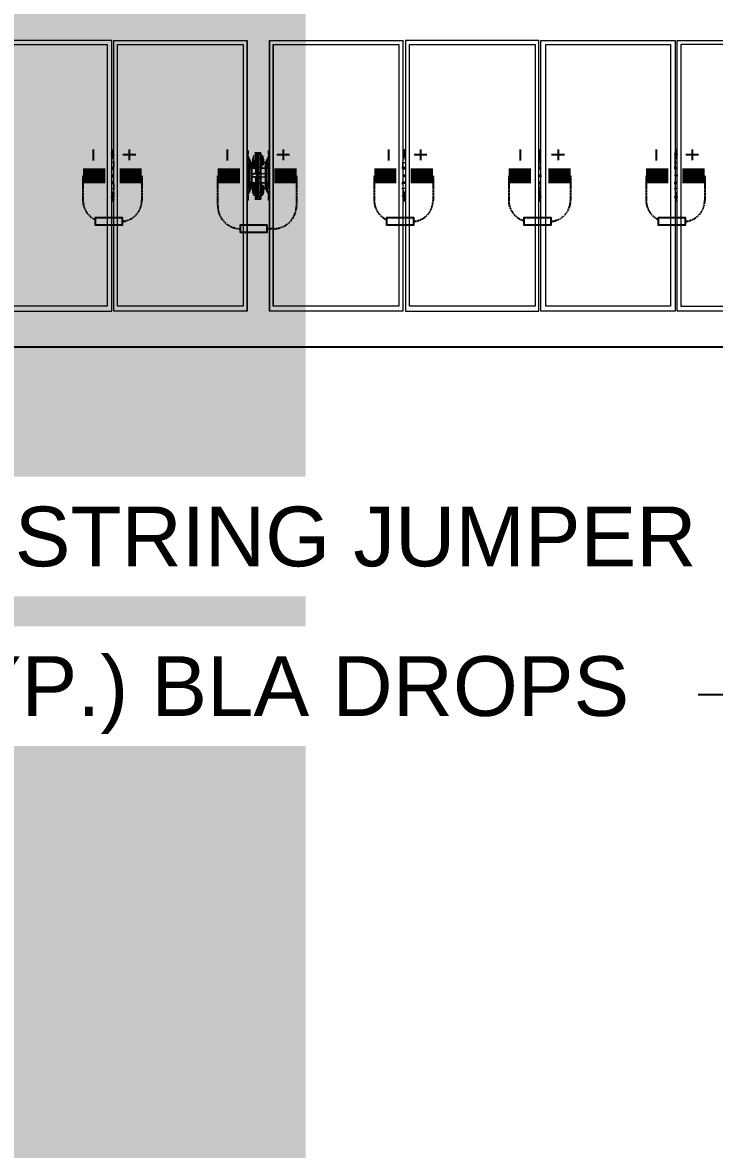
# Model space of a CAD drawing. Header units: feet. Extents: x -327 to 55127, y -2634 to 4121.
# Drawn here: x 406.2 to 637.8, y 2257.4 to 2634.7 of the extents above; entities that cross this region are included whole.
import ezdxf
from ezdxf import colors
from ezdxf.entities.mleader import LeaderData, LeaderLine
from ezdxf.enums import TextEntityAlignment as Align
from ezdxf.lldxf.tags import DXFTag
from ezdxf.math import Vec2, Vec3

# ---------------------------------------------------------------- set-up
doc = ezdxf.new("R2018")
doc.units = ezdxf.units.FT
doc.header["$MEASUREMENT"] = 0
doc.linetypes.add('HIDDEN', pattern=[0.375, 0.25, -0.125])
for name, color, linetype in [('E-DC HARNESS-POS', 10, 'DC HARNESS CABLE'), ('E-HARN-COMP', 8, 'Continuous'), ('E-TRNK-CABL-NEG', 6, 'HIDDEN'), ('E-TRUNK-CABLE-POS', 6, 'HIDDEN'), ('G-ANNO-TEXT', 1, 'Continuous'), ('Polarity-Text', 7, 'Continuous')]:
    doc.layers.add(name, color=color, linetype=linetype)
doc.styles.add('NEI-A', font='arial.ttf')
doc.styles.get("Standard").update_dxf_attribs({"font": 'arial.ttf'})
tags = doc.linetypes.add('DC HARNESS CABLE', pattern='A,0.5,-0.2,["DH",Standard,S=0.1,R=0,X=-0.1,Y=-0.05],-0.2', length=0.9).pattern_tags.tags
tags[6] = DXFTag(74, 10)

# ---------------------------------------------------------------- blocks, each defined once
blk = doc.blocks.new('A$Cc93f9aa1')
at = {"lineweight": 5}
for points in [[(10.6362, 0), (10.4062, 0), (10.4062, 0.4666), (10.6362, 0.4666)], [(10.6396, 0), (10.6396, 0.4666), (10.8712, 0.4666), (10.8712, 0)], [(10.8746, 0.4666), (10.8746, 0), (11.1045, 0), (11.1045, 0.4666)], [(11.3395, 0), (11.1095, 0), (11.1095, 0.4666), (11.3395, 0.4666)], [(11.6079, 0), (11.3779, 0), (11.3779, 0.4666), (11.6079, 0.4666)], [(11.8429, 0.4666), (11.6112, 0.4666), (11.6112, 0), (11.8429, 0)], [(10.6296, 0.4583), (10.4129, 0.4583), (10.4129, 0.0067), (10.6296, 0.0067)], [(10.6479, 0.0067), (10.6479, 0.4583), (10.8629, 0.4583), (10.8629, 0.0067)], [(10.8812, 0.4583), (11.0979, 0.4583), (11.0979, 0.0067), (10.8812, 0.0067)], [(11.1162, 0.0067), (11.1162, 0.4583), (11.3329, 0.4583), (11.3329, 0.0067)], [(11.3845, 0.4583), (11.6012, 0.4583), (11.6012, 0.0067), (11.3845, 0.0067)], [(11.6195, 0.4583), (11.8345, 0.4583), (11.8345, 0.0067), (11.6195, 0.0067)], [(11.3412, 0.2667), (11.3412, 0.27), (11.3412, 0.275), (11.3395, 0.275), (11.3412, 0.275), (11.3412, 0.27)], [(11.3645, 0.2733), (11.3629, 0.2733), (11.3612, 0.2733), (11.3545, 0.2733), (11.3562, 0.2733), (11.3612, 0.2733), (11.3629, 0.2733)], [(11.3562, 0.2733), (11.3545, 0.2733)], [(11.3762, 0.27), (11.3762, 0.2667), (11.3762, 0.27), (11.3762, 0.275), (11.3779, 0.275), (11.3762, 0.275)], [(11.3395, 0.2517), (11.3395, 0.25), (11.3412, 0.25), (11.3412, 0.2517), (11.3445, 0.2517), (11.3445, 0.2533), (11.3445, 0.255), (11.3462, 0.255), (11.3412, 0.265), (11.3462, 0.255), (11.3445, 0.255), (11.3412, 0.255), (11.3412, 0.2517), (11.3445, 0.2517), (11.3445, 0.2533), (11.3445, 0.255), (11.3412, 0.255), (11.3412, 0.2517)], [(11.3479, 0.255), (11.3462, 0.255), (11.3445, 0.255), (11.3445, 0.2533), (11.3445, 0.255), (11.3462, 0.255)], [(11.3445, 0.2517), (11.3462, 0.2517), (11.3462, 0.215), (11.3445, 0.215), (11.3462, 0.215), (11.3462, 0.2517), (11.3445, 0.2517), (11.3462, 0.2517), (11.3462, 0.255), (11.3462, 0.2517)], [(11.3545, 0.2667), (11.3529, 0.2667), (11.3512, 0.2667), (11.3512, 0.2583), (11.3529, 0.2583), (11.3529, 0.2667)], [(11.3529, 0.2667), (11.3529, 0.2583), (11.3529, 0.255), (11.3529, 0.25), (11.3512, 0.25), (11.3512, 0.2567), (11.3512, 0.255), (11.3529, 0.255), (11.3512, 0.255), (11.3512, 0.2567), (11.3512, 0.2583), (11.3512, 0.2567), (11.3512, 0.2517), (11.3512, 0.25), (11.3529, 0.25), (11.3529, 0.255), (11.3529, 0.2583), (11.3512, 0.2583), (11.3512, 0.2667)], [(11.3579, 0.2683), (11.3579, 0.2467), (11.3545, 0.2467), (11.3545, 0.2683)], [(11.3579, 0.27), (11.3562, 0.27)], [(11.3579, 0.27), (11.3562, 0.27)], [(11.3645, 0.2617), (11.3629, 0.2617), (11.3612, 0.2617), (11.3629, 0.2617)], [(11.3645, 0.2683), (11.3629, 0.2683)], [(11.3629, 0.2383), (11.3629, 0.2617), (11.3629, 0.2383), (11.3629, 0.2367), (11.3629, 0.235), (11.3629, 0.2367), (11.3629, 0.2383), (11.3629, 0.235), (11.3645, 0.235), (11.3629, 0.235), (11.3645, 0.235), (11.3629, 0.235), (11.3645, 0.235), (11.3629, 0.235)], [(11.3662, 0.2567), (11.3662, 0.25), (11.3645, 0.25), (11.3629, 0.255), (11.3662, 0.255), (11.3662, 0.2567), (11.3662, 0.2583)], [(11.3645, 0.255), (11.3645, 0.2583)], [(11.3679, 0.25), (11.3679, 0.26), (11.3679, 0.25), (11.3695, 0.25)], [(10.6379, 0.235), (10.6379, 0.2333), (10.6396, 0.2333), (10.6396, 0.2317), (10.6379, 0.2317), (10.6362, 0.2317), (10.6362, 0.2333)], [(10.8729, 0.235), (10.8729, 0.2333), (10.8746, 0.2333), (10.8746, 0.2317), (10.8729, 0.2317), (10.8712, 0.2317), (10.8712, 0.2333), (10.8712, 0.235)], [(11.1062, 0.235), (11.1079, 0.235), (11.1079, 0.2317), (11.1045, 0.2317), (11.1045, 0.2333), (11.1062, 0.2333)], [(11.3412, 0.21), (11.3412, 0.2133), (11.3412, 0.215), (11.3395, 0.215), (11.3395, 0.25), (11.3395, 0.215), (11.3412, 0.215), (11.3412, 0.2133), (11.3412, 0.21), (11.3445, 0.21), (11.3462, 0.21), (11.3412, 0.2), (11.3462, 0.21), (11.3445, 0.21), (11.3445, 0.2117), (11.3445, 0.21)], [(11.3412, 0.245), (11.3395, 0.245)], [(11.3412, 0.235), (11.3395, 0.235)], [(11.3412, 0.235), (11.3395, 0.235)], [(11.3412, 0.2467), (11.3429, 0.245), (11.3445, 0.245), (11.3445, 0.2483), (11.3429, 0.2483), (11.3412, 0.2483)], [(11.3429, 0.2483), (11.3412, 0.2467), (11.3429, 0.245), (11.3445, 0.2467)], [(11.3429, 0.2483), (11.3412, 0.2483), (11.3412, 0.2467), (11.3412, 0.245), (11.3429, 0.245), (11.3445, 0.245), (11.3445, 0.2467), (11.3445, 0.2483)], [(11.3412, 0.2467), (11.3412, 0.2483), (11.3429, 0.2483), (11.3445, 0.2483), (11.3445, 0.245), (11.3429, 0.245)], [(11.3429, 0.2483), (11.3412, 0.2467), (11.3429, 0.245), (11.3445, 0.2467)], [(11.3445, 0.2467), (11.3429, 0.2467)], [(11.3445, 0.2467), (11.3429, 0.2467)], [(11.3462, 0.245), (11.3545, 0.245)], [(11.3545, 0.2483), (11.3529, 0.2483)], [(11.3629, 0.245), (11.3695, 0.245)], [(11.3645, 0.2367), (11.3629, 0.2367)], [(11.3662, 0.25), (11.3645, 0.2483)], [(11.3695, 0.2467), (11.3662, 0.2467), (11.3645, 0.245), (11.3662, 0.2467)], [(11.3729, 0.2483), (11.3712, 0.2467), (11.3729, 0.245), (11.3745, 0.2467)], [(11.3729, 0.2483), (11.3712, 0.2467), (11.3729, 0.245), (11.3745, 0.2467)], [(11.3745, 0.2467), (11.3729, 0.2467)], [(11.3745, 0.2467), (11.3729, 0.2467)], [(11.3745, 0.2467), (11.3729, 0.2467)], [(11.3745, 0.2467), (11.3729, 0.2467)], [(11.3762, 0.245), (11.3779, 0.245)], [(11.3779, 0.235), (11.3762, 0.235)], [(11.3762, 0.235), (11.3779, 0.235)], [(11.6095, 0.235), (11.6095, 0.2333), (11.6079, 0.2333), (11.6079, 0.2317), (11.6095, 0.2317), (11.6112, 0.2317), (11.6112, 0.2333), (11.6112, 0.235)], [(11.3412, 0.23), (11.3395, 0.23)], [(11.3412, 0.23), (11.3395, 0.23)], [(11.3412, 0.2183), (11.3412, 0.22), (11.3395, 0.22), (11.3412, 0.22), (11.3429, 0.22), (11.3412, 0.22), (11.3412, 0.2183), (11.3412, 0.2167), (11.3429, 0.2167), (11.3445, 0.2167), (11.3445, 0.2183), (11.3445, 0.2167), (11.3429, 0.2167)], [(11.3445, 0.2183), (11.3445, 0.22), (11.3429, 0.22), (11.3412, 0.22), (11.3412, 0.2183), (11.3429, 0.2167), (11.3445, 0.2167)], [(11.3429, 0.22), (11.3412, 0.22), (11.3412, 0.2183), (11.3412, 0.2167), (11.3429, 0.2167), (11.3445, 0.2167), (11.3445, 0.2183), (11.3445, 0.22)], [(11.3429, 0.22), (11.3412, 0.2183), (11.3429, 0.2167), (11.3445, 0.2183)], [(11.3429, 0.22), (11.3412, 0.2183), (11.3429, 0.2167), (11.3445, 0.2183)], [(11.3445, 0.2183), (11.3429, 0.2183)], [(11.3545, 0.22), (11.3462, 0.22)], [(11.3495, 0.215), (11.3495, 0.205), (11.3495, 0.215), (11.3495, 0.2133), (11.3495, 0.215), (11.3495, 0.205), (11.3512, 0.1983), (11.3495, 0.205)], [(11.3512, 0.215), (11.3529, 0.2167), (11.3512, 0.215), (11.3529, 0.2167), (11.3529, 0.215), (11.3529, 0.2167), (11.3512, 0.215), (11.3529, 0.2167), (11.3545, 0.2167), (11.3529, 0.2167), (11.3545, 0.2167), (11.3529, 0.2167)], [(11.3512, 0.2133), (11.3512, 0.215), (11.3529, 0.215), (11.3529, 0.2117), (11.3529, 0.21), (11.3512, 0.21), (11.3512, 0.2083), (11.3512, 0.215), (11.3529, 0.215), (11.3529, 0.2117), (11.3529, 0.21), (11.3512, 0.21), (11.3512, 0.2083), (11.3512, 0.2067), (11.3529, 0.2067), (11.3529, 0.1983), (11.3545, 0.1983), (11.3529, 0.1983), (11.3512, 0.1983), (11.3512, 0.2067), (11.3512, 0.2083)], [(11.3545, 0.23), (11.3562, 0.23), (11.3545, 0.23), (11.3562, 0.23), (11.3545, 0.23), (11.3562, 0.23), (11.3545, 0.23), (11.3545, 0.2267)], [(11.3562, 0.23), (11.3545, 0.23)], [(11.3629, 0.2267), (11.3629, 0.23)], [(11.3695, 0.22), (11.3629, 0.22)], [(11.3662, 0.2083), (11.3662, 0.215), (11.3645, 0.215), (11.3629, 0.2117), (11.3645, 0.21), (11.3662, 0.21), (11.3662, 0.2083), (11.3662, 0.2067), (11.3662, 0.1983), (11.3629, 0.1983), (11.3629, 0.2067), (11.3662, 0.2067), (11.3662, 0.2083), (11.3662, 0.21), (11.3645, 0.21), (11.3629, 0.2117), (11.3645, 0.215), (11.3645, 0.2167), (11.3662, 0.2167), (11.3645, 0.2167), (11.3662, 0.215), (11.3662, 0.2133), (11.3662, 0.215), (11.3645, 0.215), (11.3645, 0.2167), (11.3662, 0.2167), (11.3645, 0.2167), (11.3629, 0.2167), (11.3695, 0.2167), (11.3629, 0.2167), (11.3645, 0.2167), (11.3662, 0.215), (11.3645, 0.2167), (11.3662, 0.215), (11.3645, 0.2167), (11.3662, 0.215), (11.3679, 0.215), (11.3679, 0.205), (11.3662, 0.1983), (11.3679, 0.205), (11.3679, 0.215), (11.3662, 0.215), (11.3662, 0.2133)], [(11.3662, 0.2183), (11.3645, 0.22), (11.3662, 0.2183), (11.3695, 0.2183)], [(11.3679, 0.215), (11.3679, 0.205), (11.3679, 0.215), (11.3695, 0.215)], [(11.3729, 0.22), (11.3712, 0.2183), (11.3729, 0.2167), (11.3745, 0.2183)], [(11.3729, 0.2167), (11.3745, 0.2167), (11.3745, 0.2183), (11.3745, 0.22), (11.3729, 0.22), (11.3712, 0.22), (11.3712, 0.2183), (11.3712, 0.2167)], [(11.3729, 0.22), (11.3712, 0.2183), (11.3729, 0.2167), (11.3745, 0.2183)], [(11.3745, 0.2183), (11.3729, 0.2183)], [(11.3745, 0.2183), (11.3729, 0.2183)], [(11.3745, 0.2183), (11.3729, 0.2183)], [(11.3745, 0.2183), (11.3729, 0.2183)], [(11.3762, 0.23), (11.3779, 0.23)], [(11.3779, 0.23), (11.3762, 0.23)], [(11.3779, 0.22), (11.3762, 0.22)], [(11.3395, 0.19), (11.3412, 0.19), (11.3412, 0.195), (11.3412, 0.19)], [(11.3412, 0.1967), (11.3412, 0.1983)], [(11.3479, 0.21), (11.3462, 0.21), (11.3462, 0.2117), (11.3445, 0.2117), (11.3462, 0.2117), (11.3462, 0.21), (11.3462, 0.2133), (11.3445, 0.2133), (11.3462, 0.2133), (11.3462, 0.21)], [(11.3512, 0.1983), (11.3512, 0.2067), (11.3529, 0.2067), (11.3529, 0.1983)], [(11.3529, 0.21), (11.3529, 0.2067)], [(11.3562, 0.2033), (11.3545, 0.2033)], [(11.3595, 0.1967), (11.3579, 0.1967)], [(11.3612, 0.195), (11.3595, 0.195), (11.3612, 0.195), (11.3629, 0.1933), (11.3645, 0.1933), (11.3629, 0.1933), (11.3612, 0.195), (11.3595, 0.195), (11.3612, 0.195), (11.3595, 0.195), (11.3612, 0.195), (11.3612, 0.1967)], [(11.3612, 0.195), (11.3595, 0.195)], [(11.3645, 0.2033), (11.3629, 0.2033), (11.3612, 0.2033), (11.3629, 0.2033)], [(11.3629, 0.195), (11.3629, 0.1933), (11.3612, 0.195), (11.3629, 0.195), (11.3645, 0.195)], [(11.3662, 0.1983), (11.3629, 0.1983), (11.3629, 0.2067), (11.3662, 0.2067)], [(11.3645, 0.1983), (11.3629, 0.1983)], [(11.3629, 0.1967), (11.3629, 0.195)], [(11.3645, 0.2067), (11.3645, 0.21)], [(11.3729, 0.21), (11.3712, 0.21), (11.3712, 0.2117), (11.3729, 0.2117), (11.3712, 0.2117), (11.3712, 0.21)], [(11.3762, 0.1983), (11.3762, 0.1967)], [(11.3779, 0.19), (11.3762, 0.19), (11.3762, 0.195), (11.3762, 0.19)]]:
    blk.add_lwpolyline(points, close=True, dxfattribs=at)
for points in [[(11.3395, 0), (11.3395, 0.4666)], [(11.3779, 0.4666), (11.3779, 0)], [(11.3329, 0.0067), (11.3329, 0.4583)], [(11.3845, 0.0067), (11.3845, 0.4583)], [(10.6362, 0.2767), (10.6396, 0.2767)], [(10.6379, 0.2733), (10.6379, 0.275), (10.6379, 0.2733)], [(10.6379, 0.27), (10.6379, 0.2733), (10.6396, 0.2717), (10.6396, 0.27), (10.6396, 0.2683)], [(10.6412, 0.255), (10.6396, 0.255), (10.6396, 0.2633), (10.6379, 0.2733)], [(10.8712, 0.2767), (10.8746, 0.2767)], [(10.8712, 0.2733), (10.8712, 0.27)], [(10.8762, 0.255), (10.8746, 0.255), (10.8746, 0.2567), (10.8729, 0.2633), (10.8729, 0.2733), (10.8729, 0.275), (10.8729, 0.2717), (10.8746, 0.27), (10.8746, 0.2683)], [(11.1045, 0.2767), (11.1095, 0.2767)], [(11.1062, 0.27), (11.1062, 0.2733), (11.1062, 0.275), (11.1062, 0.2733), (11.1079, 0.2733), (11.1079, 0.2717), (11.1079, 0.27), (11.1095, 0.2683)], [(11.1112, 0.255), (11.1095, 0.255), (11.1095, 0.2567), (11.1079, 0.2633), (11.1062, 0.2733)], [(11.3612, 0.2717), (11.3629, 0.2717), (11.3612, 0.2717), (11.3629, 0.2717), (11.3645, 0.2717), (11.3629, 0.2717), (11.3612, 0.27), (11.3595, 0.27), (11.3612, 0.27), (11.3595, 0.27), (11.3612, 0.27), (11.3629, 0.27), (11.3645, 0.27), (11.3629, 0.27), (11.3645, 0.27), (11.3629, 0.27), (11.3645, 0.27), (11.3629, 0.27), (11.3645, 0.27), (11.3629, 0.27), (11.3629, 0.2733), (11.3629, 0.2717), (11.3612, 0.27), (11.3612, 0.2683), (11.3595, 0.2683), (11.3595, 0.27), (11.3612, 0.27), (11.3595, 0.27), (11.3612, 0.27), (11.3612, 0.2683), (11.3595, 0.2683), (11.3579, 0.2683), (11.3579, 0.27), (11.3562, 0.27), (11.3545, 0.27), (11.3562, 0.27), (11.3545, 0.27), (11.3545, 0.2617), (11.3545, 0.2383), (11.3545, 0.235), (11.3562, 0.235), (11.3545, 0.235), (11.3462, 0.235), (11.3479, 0.235)], [(11.3579, 0.2717), (11.3562, 0.2717), (11.3545, 0.2717), (11.3545, 0.2733), (11.3545, 0.27), (11.3545, 0.2683), (11.3562, 0.2683), (11.3545, 0.2683), (11.3545, 0.2733), (11.3545, 0.2717), (11.3562, 0.2717)], [(11.3595, 0.27), (11.3612, 0.27), (11.3629, 0.27), (11.3629, 0.2617), (11.3629, 0.27), (11.3629, 0.2733), (11.3629, 0.2717)], [(11.6112, 0.2767), (11.6079, 0.2767)], [(11.6095, 0.255), (11.6079, 0.255), (11.6079, 0.2567), (11.6095, 0.2633), (11.6095, 0.2733), (11.6095, 0.275), (11.6095, 0.2717), (11.6079, 0.27), (11.6079, 0.2683)], [(11.6112, 0.27), (11.6112, 0.2733)], [(10.6412, 0.2467), (10.6396, 0.2467), (10.6396, 0.255)], [(10.8762, 0.2467), (10.8746, 0.2467), (10.8746, 0.255)], [(11.1112, 0.2467), (11.1095, 0.2467), (11.1095, 0.255)], [(11.3412, 0.27), (11.3412, 0.27)], [(11.3412, 0.2667), (11.3412, 0.2667)], [(11.3412, 0.2667), (11.3412, 0.2667)], [(11.3562, 0.2717), (11.3545, 0.2717), (11.3562, 0.27), (11.3545, 0.27), (11.3562, 0.27), (11.3545, 0.27), (11.3545, 0.2617), (11.3562, 0.2617), (11.3545, 0.2617), (11.3562, 0.2617), (11.3545, 0.2617), (11.3545, 0.2383), (11.3545, 0.235), (11.3562, 0.235), (11.3545, 0.235), (11.3545, 0.2367), (11.3545, 0.2383), (11.3545, 0.2367), (11.3545, 0.235), (11.3562, 0.235), (11.3545, 0.235), (11.3462, 0.235), (11.3462, 0.23), (11.3545, 0.23), (11.3545, 0.2267), (11.3545, 0.2033), (11.3545, 0.195), (11.3562, 0.195), (11.3579, 0.195), (11.3562, 0.195), (11.3579, 0.195), (11.3562, 0.195), (11.3579, 0.195), (11.3562, 0.195), (11.3545, 0.1933), (11.3562, 0.1933), (11.3545, 0.1933), (11.3612, 0.1933), (11.3629, 0.1933), (11.3612, 0.1933)], [(11.3595, 0.2183), (11.3579, 0.2183), (11.3579, 0.1983), (11.3579, 0.1967), (11.3595, 0.1967), (11.3612, 0.1967), (11.3612, 0.2183), (11.3612, 0.1967), (11.3595, 0.1967), (11.3595, 0.2183), (11.3579, 0.2183), (11.3545, 0.2183), (11.3545, 0.2467), (11.3529, 0.2467), (11.3529, 0.2483), (11.3545, 0.2483), (11.3529, 0.2483), (11.3529, 0.25), (11.3529, 0.2483), (11.3512, 0.25), (11.3495, 0.25), (11.3495, 0.2617), (11.3512, 0.2667), (11.3495, 0.2617), (11.3495, 0.25), (11.3495, 0.2517), (11.3495, 0.25), (11.3495, 0.26), (11.3495, 0.25)], [(11.3512, 0.26), (11.3512, 0.26)], [(11.3512, 0.26), (11.3512, 0.26)], [(11.3545, 0.2717), (11.3562, 0.27)], [(11.3545, 0.2717), (11.3562, 0.2717)], [(11.3545, 0.27), (11.3545, 0.27)], [(11.3545, 0.27), (11.3545, 0.27)], [(11.3595, 0.2467), (11.3595, 0.2683), (11.3612, 0.2683), (11.3612, 0.2467), (11.3595, 0.2467), (11.3595, 0.2183), (11.3612, 0.2183), (11.3612, 0.2467), (11.3612, 0.2683), (11.3595, 0.2683), (11.3595, 0.2467), (11.3612, 0.2467), (11.3612, 0.2183), (11.3595, 0.2183), (11.3595, 0.2467), (11.3579, 0.2467), (11.3579, 0.2683), (11.3545, 0.2683), (11.3545, 0.2467), (11.3579, 0.2467), (11.3579, 0.2667), (11.3595, 0.2667), (11.3612, 0.2667), (11.3595, 0.2667), (11.3579, 0.2667)], [(11.3562, 0.27), (11.3579, 0.27)], [(11.3562, 0.27), (11.3579, 0.27)], [(11.3562, 0.27), (11.3579, 0.27), (11.3579, 0.2683)], [(11.3579, 0.27), (11.3595, 0.27), (11.3595, 0.2683), (11.3612, 0.2683), (11.3595, 0.2683), (11.3579, 0.2683), (11.3579, 0.2667), (11.3579, 0.2467)], [(11.3579, 0.2683), (11.3595, 0.2683)], [(11.3579, 0.2667), (11.3579, 0.2683)], [(11.3579, 0.2683), (11.3595, 0.2683)], [(11.3579, 0.2683), (11.3595, 0.2683)], [(11.3579, 0.2683), (11.3595, 0.2683)], [(11.3612, 0.27), (11.3612, 0.27)], [(11.3645, 0.2667), (11.3629, 0.2667), (11.3629, 0.2583), (11.3662, 0.2583), (11.3662, 0.2667), (11.3629, 0.2667), (11.3629, 0.2583), (11.3662, 0.2583), (11.3662, 0.2667), (11.3679, 0.2617), (11.3679, 0.25), (11.3662, 0.25), (11.3662, 0.2517), (11.3662, 0.2567), (11.3662, 0.255), (11.3629, 0.255), (11.3645, 0.25), (11.3645, 0.2483), (11.3662, 0.25), (11.3662, 0.2517), (11.3662, 0.25), (11.3645, 0.25), (11.3645, 0.2483), (11.3662, 0.25), (11.3645, 0.2483), (11.3629, 0.2483), (11.3695, 0.2483), (11.3629, 0.2483), (11.3645, 0.2483), (11.3662, 0.2483), (11.3645, 0.2483)], [(11.3662, 0.2483), (11.3645, 0.2483), (11.3662, 0.25), (11.3679, 0.25), (11.3679, 0.2617), (11.3662, 0.2667), (11.3629, 0.2667)], [(11.3645, 0.2667), (11.3645, 0.2667)], [(11.3645, 0.2667), (11.3645, 0.2667)], [(11.3662, 0.26), (11.3662, 0.26)], [(11.3662, 0.26), (11.3662, 0.26)], [(11.3762, 0.2133), (11.3762, 0.215), (11.3762, 0.2133), (11.3779, 0.2133), (11.3745, 0.2133), (11.3745, 0.215), (11.3762, 0.215), (11.3762, 0.25), (11.3745, 0.25), (11.3745, 0.2517), (11.3779, 0.2517), (11.3745, 0.2517), (11.3762, 0.2517), (11.3762, 0.255), (11.3729, 0.255), (11.3712, 0.255), (11.3762, 0.265), (11.3712, 0.255), (11.3729, 0.255), (11.3762, 0.255), (11.3762, 0.2517), (11.3745, 0.2517), (11.3712, 0.2517), (11.3729, 0.2517), (11.3729, 0.2533), (11.3729, 0.255), (11.3729, 0.2533), (11.3712, 0.255), (11.3729, 0.255), (11.3712, 0.255), (11.3712, 0.2517), (11.3729, 0.2517), (11.3729, 0.2533), (11.3712, 0.255), (11.3712, 0.2517), (11.3745, 0.2517), (11.3745, 0.25), (11.3762, 0.25), (11.3762, 0.215), (11.3745, 0.215), (11.3745, 0.2133), (11.3762, 0.2133), (11.3762, 0.21), (11.3729, 0.21), (11.3712, 0.21), (11.3762, 0.2), (11.3712, 0.21), (11.3729, 0.21), (11.3729, 0.2117), (11.3729, 0.21), (11.3762, 0.21), (11.3762, 0.2133), (11.3745, 0.2133), (11.3779, 0.2133)], [(11.3762, 0.2667), (11.3762, 0.2667)], [(11.3762, 0.2667), (11.3762, 0.2667)], [(11.6095, 0.2467), (11.6079, 0.2467), (11.6079, 0.255)], [(10.6362, 0.2467), (10.6396, 0.2467)], [(10.6362, 0.245), (10.6396, 0.245), (10.6412, 0.245)], [(10.6396, 0.245), (10.6396, 0.2433), (10.6362, 0.2433)], [(10.8712, 0.2467), (10.8746, 0.2467)], [(10.8712, 0.245), (10.8746, 0.245), (10.8762, 0.245)], [(10.8746, 0.245), (10.8746, 0.2433), (10.8712, 0.2433)], [(11.1045, 0.2467), (11.1095, 0.2467)], [(11.1045, 0.245), (11.1095, 0.245), (11.1112, 0.245)], [(11.1095, 0.245), (11.1095, 0.2433), (11.1045, 0.2433)], [(11.3395, 0.2517), (11.3412, 0.2517), (11.3395, 0.2517)], [(11.3395, 0.2517), (11.3395, 0.25), (11.3412, 0.25), (11.3412, 0.2517)], [(11.3412, 0.2483), (11.3412, 0.2467)], [(11.3412, 0.2483), (11.3412, 0.2483)], [(11.3429, 0.2483), (11.3412, 0.2483)], [(11.3412, 0.2467), (11.3412, 0.245)], [(11.3412, 0.2467), (11.3412, 0.2467)], [(11.3412, 0.245), (11.3429, 0.245)], [(11.3412, 0.245), (11.3412, 0.245)], [(11.3429, 0.2483), (11.3429, 0.2483)], [(11.3445, 0.2483), (11.3429, 0.2483)], [(11.3429, 0.2467), (11.3445, 0.2467)], [(11.3429, 0.2467), (11.3445, 0.2467)], [(11.3429, 0.2467), (11.3445, 0.2467)], [(11.3429, 0.2467), (11.3445, 0.2467)], [(11.3429, 0.2467), (11.3445, 0.2467)], [(11.3429, 0.2467), (11.3445, 0.2467)], [(11.3429, 0.2467), (11.3445, 0.2467)], [(11.3429, 0.2467), (11.3445, 0.2467)], [(11.3429, 0.2467), (11.3445, 0.2467)], [(11.3429, 0.2467), (11.3445, 0.2467)], [(11.3429, 0.2467), (11.3445, 0.2467)], [(11.3429, 0.2467), (11.3445, 0.2467)], [(11.3429, 0.2467), (11.3445, 0.2467)], [(11.3429, 0.2467), (11.3445, 0.2467)], [(11.3429, 0.245), (11.3445, 0.245)], [(11.3429, 0.245), (11.3429, 0.245)], [(11.3445, 0.2517), (11.3445, 0.2517)], [(11.3445, 0.2517), (11.3445, 0.2517)], [(11.3445, 0.2483), (11.3445, 0.2483)], [(11.3445, 0.2467), (11.3445, 0.2483)], [(11.3445, 0.2467), (11.3462, 0.2467)], [(11.3445, 0.2467), (11.3445, 0.2467)], [(11.3445, 0.245), (11.3445, 0.2467)], [(11.3445, 0.245), (11.3445, 0.245)], [(11.3462, 0.2517), (11.3462, 0.2517)], [(11.3462, 0.2517), (11.3462, 0.2517)], [(11.3462, 0.235), (11.3462, 0.23), (11.3545, 0.23), (11.3545, 0.2267), (11.3545, 0.2033), (11.3545, 0.195), (11.3562, 0.195), (11.3545, 0.195)], [(11.3579, 0.2183), (11.3579, 0.1967), (11.3545, 0.1967), (11.3545, 0.2183), (11.3529, 0.2183), (11.3529, 0.2167), (11.3545, 0.2167), (11.3529, 0.2167), (11.3529, 0.2183), (11.3545, 0.2183), (11.3545, 0.1967), (11.3579, 0.1967), (11.3579, 0.2183), (11.3579, 0.1983), (11.3595, 0.1983), (11.3612, 0.1983), (11.3595, 0.1983), (11.3579, 0.1983), (11.3579, 0.1967), (11.3579, 0.195), (11.3562, 0.195), (11.3545, 0.1933), (11.3562, 0.1933), (11.3545, 0.1933), (11.3545, 0.195), (11.3545, 0.1967), (11.3545, 0.195), (11.3545, 0.1967), (11.3545, 0.195), (11.3545, 0.1967), (11.3545, 0.195), (11.3545, 0.1933), (11.3562, 0.195), (11.3579, 0.195), (11.3579, 0.1967), (11.3595, 0.1967), (11.3595, 0.2183), (11.3579, 0.2183), (11.3579, 0.2467), (11.3595, 0.2467), (11.3579, 0.2467), (11.3579, 0.2183), (11.3545, 0.2183), (11.3545, 0.2467), (11.3529, 0.2467), (11.3529, 0.2483), (11.3512, 0.25), (11.3529, 0.2483), (11.3545, 0.2483), (11.3529, 0.2483), (11.3512, 0.25)], [(11.3512, 0.25), (11.3529, 0.2483)], [(11.3512, 0.25), (11.3529, 0.2483)], [(11.3529, 0.2483), (11.3545, 0.2483)], [(11.3529, 0.2483), (11.3545, 0.2483)], [(11.3545, 0.2367), (11.3562, 0.2367)], [(11.3545, 0.2367), (11.3562, 0.2367)], [(11.3579, 0.2183), (11.3579, 0.2467), (11.3579, 0.2183)], [(11.3712, 0.235), (11.3695, 0.235), (11.3612, 0.235), (11.3695, 0.235), (11.3695, 0.23), (11.3612, 0.23), (11.3695, 0.23), (11.3712, 0.23)], [(11.3629, 0.2367), (11.3645, 0.2367)], [(11.3729, 0.2517), (11.3712, 0.2517), (11.3695, 0.2517), (11.3695, 0.215), (11.3712, 0.215), (11.3695, 0.215), (11.3695, 0.2517), (11.3712, 0.2517)], [(11.3695, 0.235), (11.3695, 0.23)], [(11.3712, 0.2517), (11.3712, 0.2517)], [(11.3729, 0.2467), (11.3729, 0.245), (11.3745, 0.245), (11.3745, 0.2467), (11.3745, 0.2483), (11.3729, 0.2483), (11.3712, 0.2483), (11.3712, 0.2467), (11.3712, 0.245), (11.3729, 0.245)], [(11.3712, 0.2483), (11.3712, 0.2467)], [(11.3712, 0.2483), (11.3712, 0.2483)], [(11.3729, 0.2483), (11.3712, 0.2483)], [(11.3712, 0.2467), (11.3712, 0.245)], [(11.3712, 0.2467), (11.3712, 0.2467)], [(11.3712, 0.245), (11.3729, 0.245)], [(11.3712, 0.245), (11.3712, 0.245)], [(11.3729, 0.2517), (11.3729, 0.2517)], [(11.3729, 0.2517), (11.3729, 0.2517)], [(11.3729, 0.2483), (11.3729, 0.2467)], [(11.3745, 0.2483), (11.3729, 0.2483)], [(11.3729, 0.2483), (11.3729, 0.2467)], [(11.3729, 0.2483), (11.3745, 0.2483), (11.3729, 0.2483)], [(11.3729, 0.2483), (11.3729, 0.2483)], [(11.3729, 0.2467), (11.3745, 0.2467)], [(11.3729, 0.2467), (11.3745, 0.2467)], [(11.3729, 0.2467), (11.3745, 0.2467)], [(11.3729, 0.2467), (11.3745, 0.2467)], [(11.3729, 0.2467), (11.3745, 0.2467)], [(11.3729, 0.2467), (11.3745, 0.2467)], [(11.3729, 0.2467), (11.3745, 0.2467)], [(11.3729, 0.2467), (11.3745, 0.2467)], [(11.3729, 0.2467), (11.3745, 0.2467)], [(11.3729, 0.2467), (11.3729, 0.245)], [(11.3729, 0.2467), (11.3745, 0.2467)], [(11.3729, 0.245), (11.3745, 0.245)], [(11.3745, 0.245), (11.3729, 0.245)], [(11.3729, 0.245), (11.3745, 0.245)], [(11.3729, 0.245), (11.3729, 0.245)], [(11.3745, 0.2483), (11.3745, 0.245)], [(11.3745, 0.2483), (11.3745, 0.245)], [(11.3745, 0.2483), (11.3745, 0.2483)], [(11.3745, 0.2467), (11.3745, 0.2483)], [(11.3745, 0.2467), (11.3762, 0.2467)], [(11.3745, 0.2467), (11.3745, 0.2467)], [(11.3745, 0.245), (11.3745, 0.2467)], [(11.3745, 0.245), (11.3745, 0.245)], [(11.3779, 0.2517), (11.3762, 0.2517), (11.3762, 0.25), (11.3762, 0.2517)], [(11.6112, 0.2467), (11.6079, 0.2467)], [(11.6112, 0.245), (11.6079, 0.245), (11.6095, 0.245)], [(11.6079, 0.245), (11.6079, 0.2433), (11.6112, 0.2433)], [(10.6362, 0.2217), (10.6396, 0.2217), (10.6396, 0.22)], [(10.6362, 0.22), (10.6396, 0.22), (10.6412, 0.22)], [(10.6396, 0.2183), (10.6362, 0.2183)], [(10.6412, 0.2183), (10.6396, 0.2183), (10.6396, 0.21), (10.6396, 0.2), (10.6379, 0.1933), (10.6379, 0.1917), (10.6396, 0.1917)], [(10.8712, 0.2217), (10.8746, 0.2217), (10.8746, 0.22)], [(10.8712, 0.22), (10.8746, 0.22), (10.8762, 0.22)], [(10.8746, 0.2183), (10.8712, 0.2183)], [(10.8729, 0.1917), (10.8729, 0.2), (10.8746, 0.21), (10.8746, 0.2183), (10.8762, 0.2183)], [(11.1045, 0.2217), (11.1095, 0.2217), (11.1095, 0.22)], [(11.1045, 0.22), (11.1095, 0.22), (11.1112, 0.22)], [(11.1095, 0.2183), (11.1045, 0.2183)], [(11.1112, 0.2183), (11.1095, 0.2183), (11.1095, 0.21), (11.1079, 0.2), (11.1079, 0.1933), (11.1062, 0.1917), (11.1062, 0.19)], [(11.3395, 0.2133), (11.3395, 0.215), (11.3395, 0.2133), (11.3445, 0.2133), (11.3445, 0.2117), (11.3445, 0.2133), (11.3412, 0.2133)], [(11.3412, 0.22), (11.3412, 0.22)], [(11.3412, 0.2183), (11.3412, 0.2183)], [(11.3412, 0.2167), (11.3412, 0.2167)], [(11.3429, 0.22), (11.3445, 0.22)], [(11.3429, 0.22), (11.3429, 0.22)], [(11.3445, 0.22), (11.3429, 0.22)], [(11.3429, 0.2183), (11.3445, 0.2183)], [(11.3429, 0.2183), (11.3445, 0.2183)], [(11.3429, 0.2183), (11.3445, 0.2183)], [(11.3429, 0.2183), (11.3445, 0.2183)], [(11.3429, 0.2183), (11.3445, 0.2183)], [(11.3429, 0.2183), (11.3445, 0.2183)], [(11.3429, 0.2183), (11.3445, 0.2183)], [(11.3429, 0.2183), (11.3445, 0.2183)], [(11.3429, 0.2183), (11.3445, 0.2183)], [(11.3429, 0.2183), (11.3445, 0.2183)], [(11.3429, 0.2183), (11.3445, 0.2183)], [(11.3429, 0.2183), (11.3445, 0.2183)], [(11.3429, 0.2183), (11.3445, 0.2183)], [(11.3429, 0.2183), (11.3445, 0.2183)], [(11.3429, 0.2183), (11.3445, 0.2183)], [(11.3429, 0.2183), (11.3445, 0.2183)], [(11.3429, 0.2167), (11.3429, 0.2167)], [(11.3445, 0.2183), (11.3445, 0.22)], [(11.3445, 0.22), (11.3445, 0.22)], [(11.3445, 0.2183), (11.3445, 0.22)], [(11.3445, 0.2183), (11.3445, 0.2183)], [(11.3445, 0.2167), (11.3445, 0.2167)], [(11.3445, 0.215), (11.3445, 0.215)], [(11.3445, 0.215), (11.3445, 0.215)], [(11.3462, 0.215), (11.3462, 0.215)], [(11.3462, 0.215), (11.3462, 0.215)], [(11.3529, 0.2167), (11.3545, 0.2167)], [(11.3545, 0.23), (11.3562, 0.23)], [(11.3545, 0.23), (11.3562, 0.23)], [(11.3579, 0.1933), (11.3562, 0.1933), (11.3612, 0.1933), (11.3629, 0.1933), (11.3612, 0.195), (11.3629, 0.195), (11.3629, 0.2033), (11.3629, 0.2267), (11.3629, 0.23), (11.3645, 0.23), (11.3629, 0.23), (11.3645, 0.23), (11.3629, 0.23), (11.3645, 0.23), (11.3629, 0.23), (11.3645, 0.23), (11.3629, 0.23), (11.3629, 0.2267), (11.3629, 0.2033), (11.3629, 0.195), (11.3645, 0.195), (11.3629, 0.195), (11.3629, 0.1933)], [(11.3712, 0.22), (11.3712, 0.2183)], [(11.3712, 0.22), (11.3712, 0.22)], [(11.3729, 0.22), (11.3712, 0.22)], [(11.3712, 0.2183), (11.3712, 0.2167)], [(11.3712, 0.2183), (11.3712, 0.2183)], [(11.3712, 0.2167), (11.3729, 0.2167)], [(11.3712, 0.2167), (11.3712, 0.2167)], [(11.3712, 0.215), (11.3712, 0.215)], [(11.3712, 0.215), (11.3712, 0.215)], [(11.3745, 0.22), (11.3729, 0.22)], [(11.3729, 0.2183), (11.3729, 0.22)], [(11.3729, 0.2183), (11.3729, 0.22), (11.3745, 0.22)], [(11.3729, 0.22), (11.3745, 0.22)], [(11.3745, 0.22), (11.3729, 0.22)], [(11.3729, 0.22), (11.3729, 0.22)], [(11.3729, 0.2183), (11.3745, 0.2183)], [(11.3729, 0.2183), (11.3745, 0.2183)], [(11.3729, 0.2183), (11.3745, 0.2183)], [(11.3729, 0.2183), (11.3745, 0.2183)], [(11.3729, 0.2183), (11.3729, 0.2167)], [(11.3729, 0.2183), (11.3745, 0.2183)], [(11.3729, 0.2183), (11.3745, 0.2183)], [(11.3729, 0.2183), (11.3745, 0.2183)], [(11.3729, 0.2183), (11.3745, 0.2183)], [(11.3729, 0.2183), (11.3745, 0.2183)], [(11.3729, 0.2167), (11.3729, 0.2183)], [(11.3729, 0.2183), (11.3745, 0.2183)], [(11.3745, 0.2167), (11.3729, 0.2167)], [(11.3729, 0.2167), (11.3745, 0.2167)], [(11.3729, 0.2167), (11.3745, 0.2167)], [(11.3729, 0.2167), (11.3729, 0.2167)], [(11.3729, 0.215), (11.3729, 0.215)], [(11.3729, 0.215), (11.3729, 0.215)], [(11.3745, 0.22), (11.3745, 0.2183)], [(11.3745, 0.2183), (11.3745, 0.22)], [(11.3745, 0.22), (11.3745, 0.22)], [(11.3745, 0.2183), (11.3745, 0.22)], [(11.3745, 0.2167), (11.3745, 0.2183)], [(11.3745, 0.2167), (11.3745, 0.2183)], [(11.3745, 0.2183), (11.3745, 0.2183)], [(11.3745, 0.2167), (11.3745, 0.2183)], [(11.3745, 0.2167), (11.3745, 0.2167)], [(11.6112, 0.2217), (11.6079, 0.2217), (11.6079, 0.22)], [(11.6112, 0.22), (11.6079, 0.22), (11.6095, 0.22)], [(11.6095, 0.1917), (11.6095, 0.2), (11.6079, 0.21), (11.6079, 0.2183), (11.6095, 0.2183)], [(11.6079, 0.2183), (11.6112, 0.2183)], [(10.6396, 0.1967), (10.6396, 0.195), (10.6396, 0.1933), (10.6379, 0.1933), (10.6379, 0.19), (10.6379, 0.1917), (10.6379, 0.195)], [(10.8712, 0.195), (10.8712, 0.1917)], [(10.8746, 0.1967), (10.8746, 0.195), (10.8729, 0.1933), (10.8729, 0.19), (10.8729, 0.1917), (10.8746, 0.1917)], [(11.1095, 0.1967), (11.1079, 0.195), (11.1079, 0.1917), (11.1062, 0.1917), (11.1062, 0.19), (11.1079, 0.19)], [(11.1062, 0.195), (11.1062, 0.1917), (11.1079, 0.1917)], [(11.3395, 0.2133), (11.3412, 0.2133), (11.3395, 0.2133)], [(11.3412, 0.1983), (11.3412, 0.1983)], [(11.3412, 0.1983), (11.3412, 0.1983)], [(11.3412, 0.195), (11.3412, 0.195)], [(11.3412, 0.195), (11.3412, 0.195)], [(11.3512, 0.205), (11.3512, 0.205)], [(11.3512, 0.205), (11.3512, 0.205)], [(11.3512, 0.1983), (11.3512, 0.1983)], [(11.3545, 0.2033), (11.3562, 0.2033)], [(11.3545, 0.2033), (11.3562, 0.2033)], [(11.3545, 0.195), (11.3545, 0.195)], [(11.3545, 0.195), (11.3545, 0.195)], [(11.3562, 0.195), (11.3545, 0.1933)], [(11.3595, 0.195), (11.3595, 0.1967), (11.3612, 0.1967), (11.3595, 0.1967), (11.3595, 0.195), (11.3579, 0.195)], [(11.3579, 0.1967), (11.3595, 0.1967)], [(11.3579, 0.1967), (11.3595, 0.1967)], [(11.3595, 0.1967), (11.3612, 0.1967)], [(11.3595, 0.1967), (11.3612, 0.1967)], [(11.3595, 0.195), (11.3612, 0.195), (11.3595, 0.195)], [(11.3629, 0.195), (11.3629, 0.1967)], [(11.3629, 0.195), (11.3629, 0.1967)], [(11.3629, 0.195), (11.3645, 0.195)], [(11.3645, 0.1983), (11.3645, 0.1983)], [(11.3645, 0.1983), (11.3645, 0.1983)], [(11.3662, 0.205), (11.3662, 0.205)], [(11.3662, 0.205), (11.3662, 0.205)], [(11.3729, 0.2133), (11.3712, 0.2133), (11.3712, 0.21), (11.3712, 0.2133), (11.3745, 0.2133), (11.3712, 0.2133), (11.3729, 0.2133), (11.3729, 0.2117), (11.3729, 0.2133), (11.3712, 0.2133)], [(11.3762, 0.1983), (11.3762, 0.1983)], [(11.3762, 0.1983), (11.3762, 0.1983)], [(11.3762, 0.195), (11.3762, 0.195)], [(11.3762, 0.195), (11.3762, 0.195)], [(11.6079, 0.1967), (11.6079, 0.195), (11.6095, 0.1933), (11.6095, 0.19), (11.6112, 0.19)], [(11.6112, 0.195), (11.6112, 0.1917), (11.6095, 0.1917), (11.6095, 0.19)], [(10.6362, 0.1883), (10.6396, 0.1883)], [(10.8712, 0.1883), (10.8746, 0.1883)], [(10.8729, 0.19), (10.8746, 0.19)], [(11.1045, 0.1883), (11.1095, 0.1883)], [(11.6112, 0.1883), (11.6079, 0.1883)]]:
    blk.add_lwpolyline(points, dxfattribs=at)
at = {"color": 8, "lineweight": 5, "true_color": 0x808080}
for points in [[(10.6362, 0.2767), (10.6396, 0.2767)], [(10.6379, 0.2733), (10.6362, 0.2583)], [(10.6396, 0.2733), (10.6396, 0.275), (10.6379, 0.275)], [(10.6379, 0.2733), (10.6379, 0.2733)], [(10.8712, 0.2767), (10.8746, 0.2767)], [(10.8712, 0.2733), (10.8712, 0.2733)], [(10.8729, 0.2733), (10.8712, 0.2583)], [(10.8746, 0.2733), (10.8746, 0.275), (10.8729, 0.275)], [(11.1045, 0.2767), (11.1095, 0.2767)], [(11.1062, 0.2733), (11.1045, 0.2583)], [(11.1095, 0.2733), (11.1079, 0.2733), (11.1079, 0.275), (11.1062, 0.275)], [(11.1062, 0.2733), (11.1062, 0.2733)], [(11.6112, 0.2767), (11.6079, 0.2767)], [(11.6079, 0.2733), (11.6079, 0.275), (11.6095, 0.275)], [(11.6095, 0.2733), (11.6112, 0.2583)], [(11.6112, 0.2733), (11.6112, 0.2733)], [(10.6362, 0.2683), (10.6362, 0.27)], [(10.6362, 0.255), (10.6396, 0.255)], [(10.6396, 0.2617), (10.6396, 0.27), (10.6412, 0.27)], [(10.6396, 0.2667), (10.6396, 0.2683)], [(10.8712, 0.2683), (10.8712, 0.27)], [(10.8712, 0.255), (10.8746, 0.255)], [(10.8746, 0.2617), (10.8746, 0.27), (10.8762, 0.27)], [(10.8746, 0.2667), (10.8746, 0.2683), (10.8762, 0.2683)], [(11.1045, 0.2683), (11.1062, 0.27), (11.1045, 0.27)], [(11.1045, 0.255), (11.1095, 0.255)], [(11.1062, 0.2717), (11.1062, 0.2717)], [(11.1095, 0.27), (11.1079, 0.27), (11.1079, 0.2683), (11.1095, 0.2617)], [(11.1095, 0.2667), (11.1095, 0.2683), (11.1112, 0.2683)], [(11.3395, 0.27), (11.3412, 0.27), (11.3395, 0.27)], [(11.3395, 0.27), (11.3412, 0.27), (11.3395, 0.27)], [(11.3545, 0.2717), (11.3545, 0.2717)], [(11.3545, 0.2717), (11.3545, 0.2717)], [(11.3629, 0.2717), (11.3629, 0.2717)], [(11.3629, 0.2717), (11.3629, 0.2717)], [(11.3779, 0.27), (11.3762, 0.27), (11.3779, 0.27)], [(11.3779, 0.27), (11.3762, 0.27), (11.3779, 0.27)], [(11.6079, 0.2617), (11.6079, 0.27), (11.6095, 0.27)], [(11.6079, 0.2667), (11.6079, 0.2683), (11.6095, 0.2683)], [(11.6112, 0.255), (11.6079, 0.255)], [(11.6112, 0.2683), (11.6112, 0.27), (11.6129, 0.27)], [(10.6396, 0.21), (10.6362, 0.21)], [(10.6362, 0.2067), (10.6379, 0.1917)], [(10.6362, 0.195), (10.6362, 0.1967)], [(10.6396, 0.2033), (10.6396, 0.195), (10.6412, 0.195)], [(10.6396, 0.1967), (10.6396, 0.1983)], [(10.8746, 0.21), (10.8712, 0.21)], [(10.8712, 0.2067), (10.8729, 0.1917)], [(10.8712, 0.1967), (10.8712, 0.195), (10.8729, 0.195)], [(10.8746, 0.2033), (10.8746, 0.195), (10.8762, 0.195)], [(10.8746, 0.1967), (10.8746, 0.1983)], [(11.1095, 0.21), (11.1045, 0.21)], [(11.1045, 0.2067), (11.1062, 0.1917)], [(11.1045, 0.195), (11.1062, 0.195), (11.1045, 0.1967)], [(11.1095, 0.195), (11.1079, 0.195), (11.1079, 0.1967), (11.1095, 0.2033)], [(11.1095, 0.1967), (11.1095, 0.1983)], [(11.3562, 0.195), (11.3579, 0.195)], [(11.3562, 0.195), (11.3579, 0.195)], [(11.3562, 0.195), (11.3579, 0.195)], [(11.3562, 0.195), (11.3579, 0.195)], [(11.6079, 0.21), (11.6112, 0.21)], [(11.6079, 0.2033), (11.6079, 0.195), (11.6095, 0.195)], [(11.6079, 0.1967), (11.6079, 0.1983)], [(11.6112, 0.2067), (11.6095, 0.1917)], [(11.6112, 0.1967), (11.6112, 0.195), (11.6129, 0.195)], [(10.6362, 0.1883), (10.6396, 0.1883)], [(10.6379, 0.19), (10.6396, 0.19), (10.6396, 0.1917)], [(10.6379, 0.1917), (10.6379, 0.1917)], [(10.8712, 0.1917), (10.8712, 0.1917)], [(10.8712, 0.1883), (10.8746, 0.1883)], [(10.8729, 0.19), (10.8746, 0.1917)], [(11.1045, 0.1933), (11.1045, 0.1933)], [(11.1045, 0.1883), (11.1095, 0.1883)], [(11.1062, 0.19), (11.1079, 0.19), (11.1079, 0.1917), (11.1095, 0.1917)], [(11.1062, 0.1917), (11.1062, 0.1917)], [(11.3545, 0.1933), (11.3545, 0.1933)], [(11.3545, 0.1933), (11.3545, 0.1933)], [(11.3629, 0.1933), (11.3629, 0.1933)], [(11.3629, 0.1933), (11.3629, 0.1933)], [(11.6095, 0.19), (11.6079, 0.1917)], [(11.6112, 0.1883), (11.6079, 0.1883)], [(11.6112, 0.1917), (11.6112, 0.1917)]]:
    blk.add_lwpolyline(points, dxfattribs=at)
for points in [[(11.3545, 0.2717), (11.3545, 0.2733)], [(11.3612, 0.2733), (11.3612, 0.2717)], [(10.6379, 0.27), (10.6362, 0.27)], [(10.8729, 0.27), (10.8712, 0.27)], [(11.3395, 0.2667), (11.3412, 0.2667)], [(11.3395, 0.265), (11.3412, 0.265), (11.3395, 0.265), (11.3445, 0.255)], [(11.3412, 0.255), (11.3395, 0.255), (11.3395, 0.2567), (11.3395, 0.255)], [(11.3545, 0.2583), (11.3529, 0.2583)], [(11.3529, 0.255), (11.3545, 0.255)], [(11.3545, 0.2383), (11.3545, 0.2617), (11.3545, 0.27), (11.3545, 0.2617), (11.3545, 0.2383), (11.3545, 0.235), (11.3562, 0.235), (11.3545, 0.235)], [(11.3579, 0.27), (11.3562, 0.27), (11.3579, 0.27), (11.3562, 0.27), (11.3579, 0.27), (11.3595, 0.27), (11.3612, 0.27), (11.3595, 0.27), (11.3612, 0.27), (11.3595, 0.27), (11.3579, 0.27), (11.3562, 0.27)], [(11.3579, 0.27), (11.3562, 0.27)], [(11.3629, 0.2617), (11.3629, 0.27), (11.3612, 0.27), (11.3629, 0.27), (11.3612, 0.27), (11.3629, 0.27), (11.3612, 0.27), (11.3629, 0.27), (11.3629, 0.2617), (11.3629, 0.2383), (11.3612, 0.2383), (11.3629, 0.2383)], [(11.3645, 0.2583), (11.3629, 0.2583)], [(11.3645, 0.255), (11.3629, 0.255)], [(11.3729, 0.255), (11.3779, 0.265), (11.3762, 0.265), (11.3779, 0.265)], [(11.3779, 0.2667), (11.3762, 0.2667)], [(11.3779, 0.255), (11.3762, 0.255), (11.3762, 0.2567), (11.3762, 0.255)], [(11.3412, 0.2483), (11.3412, 0.25)], [(11.3412, 0.22), (11.3412, 0.245)], [(11.3445, 0.2517), (11.3445, 0.2483)], [(11.3445, 0.245), (11.3445, 0.22)], [(11.3545, 0.25), (11.3529, 0.25)], [(11.3562, 0.2367), (11.3545, 0.2367)], [(11.3562, 0.2367), (11.3545, 0.2367)], [(11.3645, 0.25), (11.3629, 0.25)], [(11.3645, 0.235), (11.3629, 0.235), (11.3629, 0.2383), (11.3629, 0.235)], [(11.3645, 0.2367), (11.3629, 0.2367)], [(11.3645, 0.2367), (11.3629, 0.2367)], [(11.3712, 0.2483), (11.3712, 0.2517)], [(11.3712, 0.22), (11.3712, 0.245)], [(11.3745, 0.25), (11.3745, 0.2483)], [(11.3745, 0.245), (11.3745, 0.22)], [(11.3412, 0.215), (11.3412, 0.2167)], [(11.3445, 0.2167), (11.3445, 0.215)], [(11.3529, 0.215), (11.3545, 0.215)], [(11.3545, 0.23), (11.3545, 0.2267), (11.3545, 0.2033), (11.3545, 0.195), (11.3545, 0.2033), (11.3545, 0.23), (11.3562, 0.23)], [(11.3562, 0.2283), (11.3545, 0.2283)], [(11.3562, 0.2283), (11.3545, 0.2283)], [(11.3612, 0.195), (11.3595, 0.195), (11.3612, 0.195), (11.3629, 0.195), (11.3612, 0.195), (11.3629, 0.195), (11.3612, 0.195), (11.3629, 0.195), (11.3629, 0.2033), (11.3629, 0.2267), (11.3612, 0.2267), (11.3629, 0.2267), (11.3629, 0.2033), (11.3629, 0.195)], [(11.3645, 0.23), (11.3629, 0.23), (11.3629, 0.2267), (11.3629, 0.23)], [(11.3645, 0.2283), (11.3629, 0.2283)], [(11.3645, 0.2283), (11.3629, 0.2283)], [(11.3629, 0.215), (11.3645, 0.215)], [(11.3712, 0.215), (11.3712, 0.2167)], [(11.3745, 0.2167), (11.3745, 0.215)], [(10.6379, 0.195), (10.6362, 0.195)], [(11.3395, 0.21), (11.3412, 0.21), (11.3395, 0.21), (11.3395, 0.2117)], [(11.3445, 0.21), (11.3395, 0.2017)], [(11.3395, 0.2), (11.3412, 0.2)], [(11.3395, 0.1983), (11.3412, 0.1983)], [(11.3395, 0.1967), (11.3412, 0.1967)], [(11.3395, 0.195), (11.3412, 0.195)], [(11.3545, 0.2117), (11.3529, 0.2117)], [(11.3529, 0.2067), (11.3545, 0.2067)], [(11.3579, 0.195), (11.3562, 0.195)], [(11.3579, 0.195), (11.3562, 0.195)], [(11.3595, 0.1967), (11.3579, 0.1967), (11.3595, 0.1967), (11.3612, 0.1967)], [(11.3645, 0.2117), (11.3629, 0.2117)], [(11.3645, 0.2067), (11.3629, 0.2067)], [(11.3779, 0.2017), (11.3729, 0.21)], [(11.3762, 0.21), (11.3762, 0.2117), (11.3762, 0.21), (11.3779, 0.21)], [(11.3779, 0.2), (11.3762, 0.2)], [(11.3779, 0.1983), (11.3762, 0.1983)], [(11.3779, 0.1967), (11.3762, 0.1967)], [(11.3779, 0.195), (11.3762, 0.195)], [(11.3562, 0.1933), (11.3545, 0.1933)], [(11.3629, 0.1933), (11.3612, 0.1933)]]:
    blk.add_lwpolyline(points, close=True, dxfattribs=at)
blk = doc.blocks.new('DETAIL_TITLE')
at = {"style": 'NEI-A', "flags": 8}
blk.add_attdef('#', text='', height=0.2, dxfattribs=at).set_placement((0.5922, -0.5109), align=Align.MIDDLE_CENTER)
at = {"lineweight": 30, "flags": 104}
blk.add_attdef('DETAIL_TITLE', text='', height=0.2, dxfattribs=at).set_placement((0.9099, -0.5251), align=Align.BOTTOM_LEFT)
at = {"style": 'NEI-A'}
for tag, p in [('SCALE:', (0.9386, -0.7379)), ('1"_=_', (1.5474, -0.7379))]:
    blk.add_attdef(tag, text='', height=0.1, dxfattribs=at).set_placement(p, align=Align.BOTTOM_LEFT)

msp = doc.modelspace()

# ---------------------------------------------------------------- linework, layer by layer
at = {"layer": 'E-DC HARNESS-POS', "ltscale": 0.5}
msp.add_lwpolyline([(125.56, 2526.14), (794.09, 2526.14), (794.09, 2518.9)], dxfattribs=at)
at = {"layer": 'E-HARN-COMP', "const_width": 5}
for points in [[(426.44, 2583.32), (433.9, 2583.32)], [(438.69, 2583.32), (446.15, 2583.32)], [(471.53, 2583.32), (478.99, 2583.32)], [(490.46, 2583.32), (497.92, 2583.32)], [(523.92, 2583.32), (531.37, 2583.32)], [(536.18, 2583.32), (543.63, 2583.32)], [(568.94, 2583.32), (576.39, 2583.32)], [(582.18, 2583.32), (589.63, 2583.32)], [(614.94, 2583.32), (622.39, 2583.32)], [(627.1, 2583.32), (634.56, 2583.32)]]:
    msp.add_lwpolyline(points, dxfattribs=at)
at = {"layer": 'E-HARN-COMP'}
for points in [[(435.11, 2569.23), (430.55, 2569.23), (430.55, 2566.91), (435.11, 2566.91)], [(435.11, 2566.91), (439.67, 2566.91), (439.67, 2569.23), (435.11, 2569.23)], [(532.6, 2569.23), (528.03, 2569.23), (528.03, 2566.91), (532.6, 2566.91)], [(532.6, 2566.91), (537.16, 2566.91), (537.16, 2569.23), (532.6, 2569.23)], [(578.6, 2569.23), (574.03, 2569.23), (574.03, 2566.91), (578.6, 2566.91)], [(578.6, 2566.91), (583.16, 2566.91), (583.16, 2569.23), (578.6, 2569.23)], [(623.52, 2569.23), (618.96, 2569.23), (618.96, 2566.91), (623.52, 2566.91)], [(623.52, 2566.91), (628.08, 2566.91), (628.08, 2569.23), (623.52, 2569.23)], [(483.57, 2566.84), (479.01, 2566.84), (479.01, 2564.51), (483.57, 2564.51)], [(483.57, 2564.51), (488.13, 2564.51), (488.13, 2566.84), (483.57, 2566.84)]]:
    msp.add_lwpolyline(points, dxfattribs=at)
at = {"layer": 'E-TRNK-CABL-NEG', "ltscale": 0.1}
for points in [[(426.44, 2583.32), (426.44, 2575.08, 0.293541), (430.55, 2568.69, 0.293541)], [(471.53, 2583.32), (471.53, 2573.35, 0.404462), (479.01, 2565.61)], [(523.92, 2583.32), (523.92, 2575.08, 0.294061), (528.03, 2568.68, 0.294061)], [(568.94, 2583.32), (568.94, 2575.08, 0.334879), (574.03, 2568.32, 0.334879)], [(614.94, 2583.32), (614.94, 2575.08, 0.289984), (618.96, 2568.73, 0.289984)]]:
    msp.add_lwpolyline(points, format="xyb", dxfattribs=at)
at = {"layer": 'E-TRUNK-CABLE-POS', "ltscale": 0.1}
for points in [[(446.15, 2583.32), (446.15, 2575.08, -0.391396), (439.67, 2568.08, -0.391396)], [(497.92, 2583.32), (497.92, 2573.35, -0.404462), (490.43, 2565.61), (488.13, 2565.61)], [(543.63, 2583.32), (543.63, 2575.08, -0.391396), (537.16, 2568.08, -0.391396)], [(589.63, 2583.32), (589.63, 2575.08, -0.391396), (583.16, 2568.08, -0.391396)], [(634.56, 2583.32), (634.56, 2575.08, -0.391396), (628.08, 2568.08, -0.391396)]]:
    msp.add_lwpolyline(points, format="xyb", dxfattribs=at)
at = {"layer": 'Polarity-Text'}
for p, q in [((429.84, 2592.1), (429.84, 2588.48)), ((441.95, 2592.17), (441.95, 2588.55)), ((474.68, 2592.1), (474.68, 2588.48)), ((493.42, 2592.17), (493.42, 2588.55)), ((528.69, 2592.1), (528.69, 2588.48)), ((539.44, 2592.17), (539.44, 2588.55)), ((572.72, 2592.1), (572.72, 2588.48)), ((585.44, 2592.17), (585.44, 2588.55)), ((618.33, 2592.1), (618.33, 2588.48)), ((630.36, 2592.17), (630.36, 2588.55)), ((444.09, 2590.36), (439.82, 2590.36)), ((495.56, 2590.36), (491.28, 2590.36)), ((541.58, 2590.36), (537.3, 2590.36)), ((587.58, 2590.36), (583.3, 2590.36)), ((632.5, 2590.36), (628.23, 2590.36))]:
    msp.add_line(p, q, dxfattribs=at)

# ---------------------------------------------------------------- block references
at = {"xscale": 194.04614304, "yscale": 194.04614304, "zscale": 194.04614304, "rotation": 180}
msp.add_blockref('A$Cc93f9aa1', (2689.23, 2628.59), dxfattribs=at)
at = {"layer": 'G-ANNO-TEXT'}
ref = msp.add_blockref('DETAIL_TITLE', (64.44, 3394.18), dxfattribs=dict(at, xscale=128.9267043143703, yscale=128.9267043143703, zscale=128.9267043143703))
lines = msp.add_mtext('{\\LDC BLOCK TYPE-1 (3) STRINGS (78) MODULES [580W] }', dxfattribs={"layer": '0', "insert": (181.75, 3365.15), "char_height": 1362.0506, "attachment_point": 1})
ref.add_attrib('DETAIL_TITLE', '', (181.75, 3365.15)).embed_mtext(lines)

# ---------------------------------------------------------------- next in the draw order: leaders
ml = msp.add_multileader_mtext('Standard', dxfattribs=at)
ml.set_content('(TYP.) BLA DROPS', color=256, style='NEI-A')
ml.set_leader_properties()
ml.build(insert=Vec2(0, 0))
ml.multileader.update_dxf_attribs({"dogleg_length": 0.36, "arrow_head_size": 22.51})
ctx = ml.context
ctx.base_point, ctx.char_height, ctx.arrow_head_size, ctx.landing_gap_size, ctx.plane_origin = Vec3(340.96, 2409.57, -22.9), 20, 22.51, 23.05, Vec3(8306.63, -3162.3, -22.9)
ctx.text_align_type = 2
notes = []
notes.append((ctx, [(1, (1, 1, 0), (678.42, 2409.57, -22.9), (-1, 0), 46.1, [(0, [(792.76, 2514.7, -22.9), (809.55, 2497.74, -22.9)], 0, [])])]))
ctx.mtext.insert, ctx.mtext.width, ctx.mtext.alignment, ctx.mtext.flow_direction = Vec3(609.27, 2422.51, -22.9), 247.1441, 3, 5
ctx.mtext.has_bg_fill, ctx.mtext.bg_color, ctx.mtext.bg_scale_factor, ctx.mtext.bg_transparency, ctx.mtext.use_window_bg_color = 1, -1073741824, 1.5, 0, 1
for ctx, leaders in notes:
    for number, flags, end, landing, length, lines in leaders:
        leader = LeaderData()
        leader.index, (leader.has_last_leader_line, leader.has_dogleg_vector, leader.attachment_direction) = number, flags
        leader.last_leader_point, leader.dogleg_vector, leader.dogleg_length = Vec3(end), Vec3(landing), length
        for number, points, colour, breaks in lines:
            line = LeaderLine()
            line.index, line.vertices, line.color, line.breaks = number, Vec3.list(points), colors.encode_raw_color(colour), breaks
            leader.lines.append(line)
        ctx.leaders.append(leader)

# ---------------------------------------------------------------- next in the draw order: leaders
ml = msp.add_multileader_mtext('Standard', dxfattribs=at)
ml.set_content('MOTOR GAP STRING JUMPER', color=256, style='NEI-A')
ml.set_leader_properties()
ml.build(insert=Vec2(0, 0))
ml.multileader.update_dxf_attribs({"dogleg_length": 0.36, "arrow_head_size": 22.51})
ctx = ml.context
ctx.base_point, ctx.char_height, ctx.arrow_head_size, ctx.landing_gap_size, ctx.plane_origin = Vec3(204.47, 2462.43, -22.9), 20, 22.51, 23.05, Vec3(8412.36, -2986.48, -22.9)
ctx.text_align_type = 2
notes = []
notes.append((ctx, [(1, (1, 1, 0), (700.94, 2462.43, -22.9), (-1, 0), 46.1, [(0, [(795.78, 2605.32, -22.9)], 0, [])])]))
ctx.mtext.insert, ctx.mtext.width, ctx.mtext.alignment, ctx.mtext.flow_direction = Vec3(631.79, 2472.6, -22.9), 406.5438, 3, 5
ctx.mtext.has_bg_fill, ctx.mtext.bg_color, ctx.mtext.bg_scale_factor, ctx.mtext.bg_transparency, ctx.mtext.use_window_bg_color = 1, -1073741824, 1.5, 0, 1
for ctx, leaders in notes:
    for number, flags, end, landing, length, lines in leaders:
        leader = LeaderData()
        leader.index, (leader.has_last_leader_line, leader.has_dogleg_vector, leader.attachment_direction) = number, flags
        leader.last_leader_point, leader.dogleg_vector, leader.dogleg_length = Vec3(end), Vec3(landing), length
        for number, points, colour, breaks in lines:
            line = LeaderLine()
            line.index, line.vertices, line.color, line.breaks = number, Vec3.list(points), colors.encode_raw_color(colour), breaks
            leader.lines.append(line)
        ctx.leaders.append(leader)

doc.saveas('drawing.dxf')
